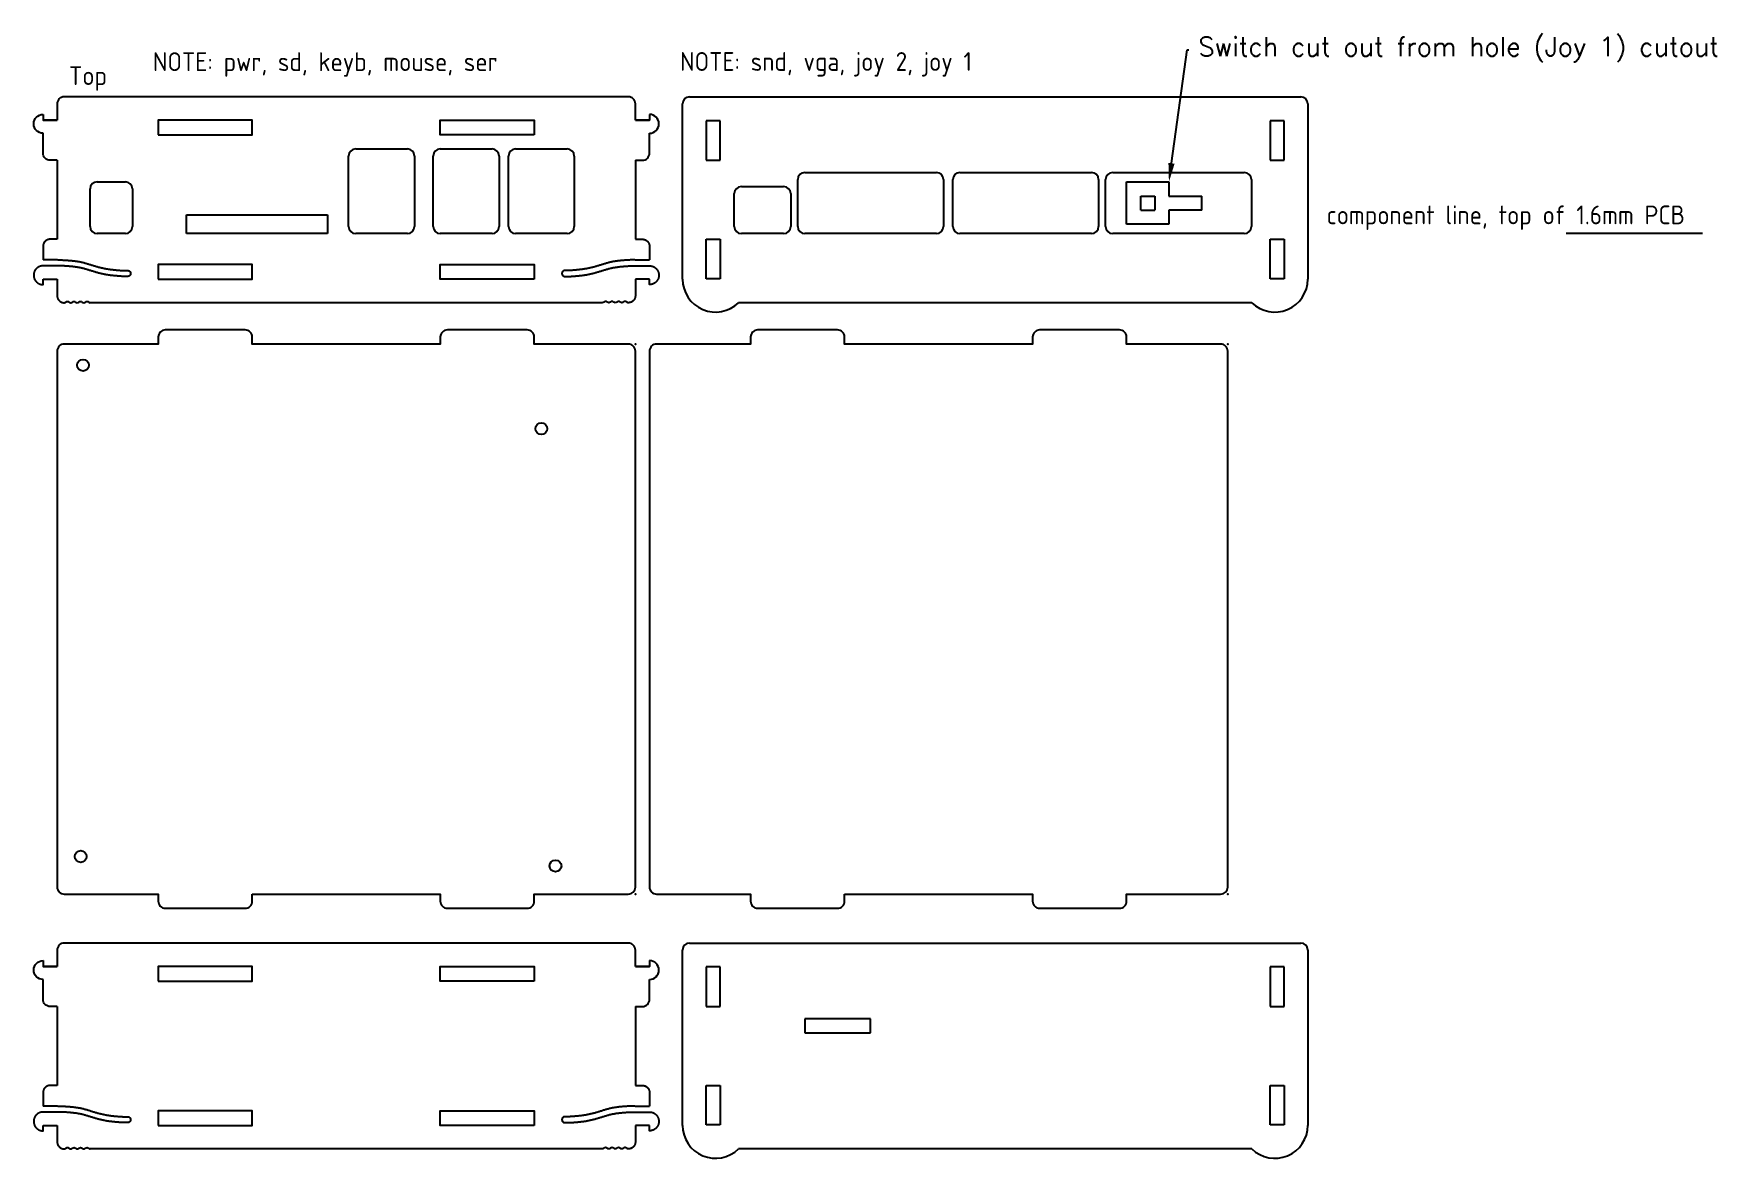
# Model space of a CAD drawing. Header units: millimetres. Extents: x -745 to -387, y 184 to 423.
import ezdxf
from ezdxf import colors
from ezdxf.entities.mleader import LeaderData, LeaderLine
from ezdxf.math import Vec2, Vec3

# ---------------------------------------------------------------- set-up
doc = ezdxf.new("R2010")
doc.units = ezdxf.units.MM
doc.layers.add('MAIN_CASE', color=7, linetype='Continuous')
doc.styles.add('ISO Proportional', font='isocp.shx')
doc.styles.get("Standard").update_dxf_attribs({"font": 'simplex.shx'})

msp = doc.modelspace()

# ---------------------------------------------------------------- linework, layer by layer
at = {"layer": 'MAIN_CASE'}
for p, q in [((-605.46, 409.6), (-475.46, 409.6)), ((-606.96, 370.8), (-606.96, 408.1)), ((-473.96, 408.1), (-473.96, 370.8)), ((-740.01, 404.6), (-743, 404.6)), ((-616.99, 404.6), (-614, 404.6)), ((-598.96, 404.5), (-601.96, 404.5)), ((-601.96, 404.5), (-601.96, 396.1)), ((-598.96, 396.1), (-598.96, 404.5)), ((-478.96, 404.5), (-481.96, 404.5)), ((-481.96, 404.5), (-481.96, 396.1)), ((-478.96, 396.1), (-478.96, 404.5)), ((-676.5, 398.5), (-665.5, 398.5)), ((-658.5, 398.5), (-647.5, 398.5)), ((-642.5, 398.5), (-631.5, 398.5)), ((-740, 396.1), (-740, 379.3)), ((-678, 382), (-678, 397)), ((-664, 397), (-664, 382)), ((-660, 382), (-660, 397)), ((-646, 397), (-646, 382)), ((-644, 382), (-644, 397)), ((-630, 397), (-630, 382)), ((-617, 396.1), (-617, 379.3)), ((-601.96, 396.1), (-598.96, 396.1)), ((-481.96, 396.1), (-478.96, 396.1)), ((-731.5, 391.5), (-725.5, 391.5)), ((-594.46, 390.5), (-585.46, 390.5)), ((-582.46, 382), (-582.46, 392)), ((-580.96, 393.5), (-552.96, 393.5)), ((-551.46, 392), (-551.46, 382)), ((-549.46, 382), (-549.46, 392)), ((-547.96, 393.5), (-519.96, 393.5)), ((-518.46, 392), (-518.46, 382)), ((-516.96, 382), (-516.96, 392)), ((-515.46, 393.5), (-487.46, 393.5)), ((-512.5, 391.49), (-503.5, 391.49)), ((-512.5, 382.49), (-512.5, 391.49)), ((-503.5, 391.49), (-503.5, 388.49)), ((-485.96, 392), (-485.96, 382)), ((-733, 382), (-733, 390)), ((-724, 390), (-724, 382)), ((-595.96, 382), (-595.96, 389)), ((-583.96, 389), (-583.96, 382)), ((-509.5, 385.49), (-509.5, 388.49)), ((-509.5, 388.49), (-506.5, 388.49)), ((-506.5, 388.49), (-506.5, 385.49)), ((-503.5, 388.49), (-496.5, 388.49)), ((-496.5, 385.49), (-496.5, 388.49)), ((-712.5, 384.5), (-682.5, 384.5)), ((-712.5, 380.5), (-712.5, 384.5)), ((-682.5, 384.5), (-682.5, 380.5)), ((-509.5, 385.49), (-506.5, 385.49)), ((-496.5, 385.49), (-503.5, 385.49)), ((-503.5, 385.49), (-503.5, 382.49)), ((-725.5, 380.5), (-731.5, 380.5)), ((-682.5, 380.5), (-712.5, 380.5)), ((-665.5, 380.5), (-676.5, 380.5)), ((-647.5, 380.5), (-658.5, 380.5)), ((-631.5, 380.5), (-642.5, 380.5)), ((-585.46, 380.5), (-594.46, 380.5)), ((-552.96, 380.5), (-580.96, 380.5)), ((-519.96, 380.5), (-547.96, 380.5)), ((-487.46, 380.5), (-515.46, 380.5)), ((-503.5, 382.49), (-512.5, 382.49)), ((-390.02, 380.5), (-419.03, 380.5)), ((-601.96, 370.9), (-601.96, 379.3)), ((-601.96, 379.3), (-598.96, 379.3)), ((-598.96, 379.3), (-598.96, 370.9)), ((-481.96, 370.9), (-481.96, 379.3)), ((-481.96, 379.3), (-478.96, 379.3)), ((-478.96, 379.3), (-478.96, 370.9)), ((-739.93, 374.9), (-743, 374.9)), ((-617.07, 374.9), (-614, 374.9)), ((-743, 370.8), (-740, 370.8)), ((-614, 370.8), (-617, 370.8)), ((-598.96, 370.9), (-601.96, 370.9)), ((-478.96, 370.9), (-481.96, 370.9)), ((-485.86, 365.8), (-595.06, 365.8)), ((-605.46, 229.6), (-475.46, 229.6)), ((-606.96, 190.8), (-606.96, 228.1)), ((-473.96, 228.1), (-473.96, 190.8)), ((-740.01, 224.6), (-743, 224.6)), ((-616.99, 224.6), (-614, 224.6)), ((-598.96, 224.5), (-601.96, 224.5)), ((-601.96, 224.5), (-601.96, 216.1)), ((-598.96, 216.1), (-598.96, 224.5)), ((-478.96, 224.5), (-481.96, 224.5)), ((-481.96, 224.5), (-481.96, 216.1)), ((-478.96, 216.1), (-478.96, 224.5)), ((-740, 216.1), (-740, 199.3)), ((-617, 216.1), (-617, 199.3)), ((-601.96, 216.1), (-598.96, 216.1)), ((-481.96, 216.1), (-478.96, 216.1)), ((-566.96, 213.5), (-580.96, 213.5)), ((-580.96, 213.5), (-580.96, 210.5)), ((-566.96, 210.5), (-566.96, 213.5)), ((-580.96, 210.5), (-566.96, 210.5)), ((-601.96, 190.9), (-601.96, 199.3)), ((-601.96, 199.3), (-598.96, 199.3)), ((-598.96, 199.3), (-598.96, 190.9)), ((-481.96, 190.9), (-481.96, 199.3)), ((-481.96, 199.3), (-478.96, 199.3)), ((-478.96, 199.3), (-478.96, 190.9)), ((-739.93, 194.9), (-743, 194.9)), ((-617.07, 194.9), (-614, 194.9)), ((-743, 190.8), (-740, 190.8)), ((-614, 190.8), (-617, 190.8)), ((-598.96, 190.9), (-601.96, 190.9)), ((-478.96, 190.9), (-481.96, 190.9)), ((-485.86, 185.8), (-595.06, 185.8))]:
    msp.add_line(p, q, dxfattribs=at)
for points in [[(-617, 404.6), (-617, 408.1, 0.414214), (-618.5, 409.6), (-678.5, 409.6), (-738.5, 409.6, 0.414214), (-740, 408.1), (-740, 404.6)], [(-743, 401.85, -1), (-743, 405.85)], [(-614, 401.85, 1), (-614, 405.85)], [(-740, 396.1), (-741.5, 396.1, -0.414214), (-743, 397.6), (-743, 401.85)], [(-617, 396.1), (-615.5, 396.1, 0.414214), (-614, 397.6), (-614, 401.85)], [(-617, 224.6), (-617, 228.1, 0.414214), (-618.5, 229.6), (-678.5, 229.6), (-738.5, 229.6, 0.414214), (-740, 228.1), (-740, 224.6)], [(-743, 221.85, -1), (-743, 225.85)], [(-614, 221.85, 1), (-614, 225.85)], [(-740, 216.1), (-741.5, 216.1, -0.414214), (-743, 217.6), (-743, 221.85)], [(-617, 216.1), (-615.5, 216.1, 0.414214), (-614, 217.6), (-614, 221.85)]]:
    msp.add_lwpolyline(points, format="xyb", dxfattribs=at)
for points in [[(-743, 405.85), (-743, 404.6), (-743, 404.6)], [(-614, 405.85), (-614, 404.6), (-614, 404.6)], [(-743, 404.6), (-740, 404.6)], [(-614, 404.6), (-617, 404.6)], [(-624.04, 365.8), (-678.5, 365.8), (-732.96, 365.8)], [(-743, 225.85), (-743, 224.6), (-743, 224.6)], [(-614, 225.85), (-614, 224.6), (-614, 224.6)], [(-743, 224.6), (-740, 224.6)], [(-614, 224.6), (-617, 224.6)], [(-624.04, 185.8), (-678.5, 185.8), (-732.96, 185.8)]]:
    msp.add_lwpolyline(points, dxfattribs=at)
for points in [[(-718.5, 401.5), (-698.5, 401.5), (-698.5, 404.6), (-718.5, 404.6)], [(-638.5, 401.5), (-658.5, 401.5), (-658.5, 404.6), (-638.5, 404.6)], [(-718.5, 370.8), (-698.5, 370.8), (-698.5, 373.9), (-718.5, 373.9)], [(-638.5, 370.8), (-658.5, 370.8), (-658.5, 373.9), (-638.5, 373.9)], [(-718.5, 221.5), (-698.5, 221.5), (-698.5, 224.6), (-718.5, 224.6)], [(-638.5, 221.5), (-658.5, 221.5), (-658.5, 224.6), (-638.5, 224.6)], [(-718.5, 190.8), (-698.5, 190.8), (-698.5, 193.9), (-718.5, 193.9)], [(-638.5, 190.8), (-658.5, 190.8), (-658.5, 193.9), (-638.5, 193.9)]]:
    msp.add_lwpolyline(points, close=True, dxfattribs=at)
for points in [[(-698.5, 240), (-658.5, 240), (-658.5, 238.5, 0.414214), (-657, 237), (-640, 237, 0.414214), (-638.5, 238.5), (-638.5, 240), (-618.5, 240, 0.414214), (-617, 241.5), (-617, 355.5, 0.414214), (-618.5, 357), (-638.5, 357), (-638.5, 358.5, 0.414214), (-640, 360), (-657, 360, 0.414214), (-658.5, 358.5), (-658.5, 357), (-698.5, 357), (-698.5, 358.5, 0.414214), (-700, 360), (-717, 360, 0.414214), (-718.5, 358.5), (-718.5, 357), (-738.5, 357, 0.414214), (-740, 355.5), (-740, 241.5, 0.414214), (-738.5, 240), (-718.5, 240), (-718.5, 238.5, 0.414214), (-717, 237), (-700, 237, 0.414214), (-698.5, 238.5)], [(-572.5, 240), (-532.5, 240), (-532.5, 238.5, 0.414214), (-531, 237), (-514, 237, 0.414214), (-512.5, 238.5), (-512.5, 240), (-492.5, 240, 0.414214), (-491, 241.5), (-491, 355.5, 0.414214), (-492.5, 357), (-512.5, 357), (-512.5, 358.5, 0.414214), (-514, 360), (-531, 360, 0.414214), (-532.5, 358.5), (-532.5, 357), (-572.5, 357), (-572.5, 358.5, 0.414214), (-574, 360), (-591, 360, 0.414214), (-592.5, 358.5), (-592.5, 357), (-612.5, 357, 0.414214), (-614, 355.5), (-614, 241.5, 0.414214), (-612.5, 240), (-592.5, 240), (-592.5, 238.5, 0.414214), (-591, 237), (-574, 237, 0.414214), (-572.5, 238.5)]]:
    msp.add_lwpolyline(points, format="xyb", close=True, dxfattribs=at)
for centre in [(-734.5, 352.5), (-637, 339), (-735, 248), (-634, 246)]:
    msp.add_circle(centre, 1.25, dxfattribs=at)
for centre, radius, start, end in [((-605.46, 408.1), 1.5, 90, 180), ((-475.46, 408.1), 1.5, 0, 90), ((-676.5, 397), 1.5, 90, 180), ((-665.5, 397), 1.5, 0, 90), ((-658.5, 397), 1.5, 90, 180), ((-647.5, 397), 1.5, 0, 90), ((-642.5, 397), 1.5, 90, 180), ((-631.5, 397), 1.5, 0, 90), ((-731.5, 390), 1.5, 90, 180), ((-725.5, 390), 1.5, 0, 90), ((-594.46, 389), 1.5, 90, 180), ((-585.46, 389), 1.5, 0, 90), ((-580.96, 392), 1.5, 90, 180), ((-552.96, 392), 1.5, 0, 90), ((-547.96, 392), 1.5, 90, 180), ((-519.96, 392), 1.5, 0, 90), ((-515.46, 392), 1.5, 90, 180), ((-487.46, 392), 1.5, 0, 90), ((-731.5, 382), 1.5, 180, 270), ((-725.5, 382), 1.5, 270, 0), ((-676.5, 382), 1.5, 180, 270), ((-665.5, 382), 1.5, 270, 0), ((-658.5, 382), 1.5, 180, 270), ((-647.5, 382), 1.5, 270, 0), ((-642.5, 382), 1.5, 180, 270), ((-631.5, 382), 1.5, 270, 0), ((-594.46, 382), 1.5, 180, 270), ((-585.46, 382), 1.5, 270, 0), ((-580.96, 382), 1.5, 180, 270), ((-552.96, 382), 1.5, 270, 0), ((-547.96, 382), 1.5, 180, 270), ((-519.96, 382), 1.5, 270, 0), ((-515.46, 382), 1.5, 180, 270), ((-487.46, 382), 1.5, 270, 0), ((-599.96, 370.8), 7, 180, 314.4153), ((-480.96, 370.8), 7, 225.5847, 0), ((-605.46, 228.1), 1.5, 90, 180), ((-475.46, 228.1), 1.5, 0, 90), ((-599.96, 190.8), 7, 180, 314.4153), ((-480.96, 190.8), 7, 225.5847, 0)]:
    msp.add_arc(centre, radius, start, end, dxfattribs=at)
for points, weights, knots in [([(-740, 379.3), (-740.53, 379.3), (-741.01, 379.3), (-741.5, 379.3), (-741.9, 379.3), (-742.28, 379.15), (-742.56, 378.86), (-742.85, 378.58), (-743, 378.2), (-743, 377.8), (-743, 376.83), (-743, 375.87), (-743, 374.9)], [1, 1, 1, 1, 0.949253021674, 0.949253021674, 1, 0.949253021674, 0.949253021674, 1, 1, 1, 1], [0.020027, 0.020027, 0.020027, 0.020027, 1, 1, 1, 1.785398, 1.785398, 1.785398, 2.570796, 2.570796, 2.570796, 3.569497, 3.569497, 3.569497, 3.569497]), ([(-617, 379.3), (-616.47, 379.3), (-615.99, 379.3), (-615.5, 379.3), (-615.1, 379.3), (-614.72, 379.15), (-614.44, 378.86), (-614.15, 378.58), (-614, 378.2), (-614, 377.8), (-614, 376.83), (-614, 375.87), (-614, 374.9)], [1, 1, 1, 1, 0.949253021674, 0.949253021674, 1, 0.949253021674, 0.949253021674, 1, 1, 1, 1], [0.020027, 0.020027, 0.020027, 0.020027, 1, 1, 1, 1.785398, 1.785398, 1.785398, 2.570796, 2.570796, 2.570796, 3.569497, 3.569497, 3.569497, 3.569497]), ([(-743, 373.65), (-744.17, 373.65), (-745, 372.82), (-745, 371.65), (-745, 370.48), (-744.17, 369.65), (-743, 369.65), (-743, 370.03), (-743, 370.42), (-743, 370.8)], [0.999815641836, 0.804737873477, 0.804799326198, 1, 0.804737854124, 0.804737854124, 1, 1, 1, 1], [19.377983, 19.377983, 19.377983, 19.377983, 20.948285, 20.948285, 20.948285, 22.519082, 22.519082, 22.519082, 23.519082, 23.519082, 23.519082, 23.519082]), ([(-740, 373.65), (-741, 373.65), (-742, 373.65), (-743, 373.65), (-743, 373.65), (-743, 373.65), (-743, 373.65)], [1, 1, 1, 1, 0.999938527926, 0.999877075205, 0.999815641836], [18.3860372, 18.3860372, 18.3860372, 18.3860372, 19.377489, 19.377489, 19.377489, 19.3779835, 19.3779835, 19.3779835, 19.3779835]), ([(-739.89, 374.9), (-739.99, 374.9), (-739.87, 374.9), (-739.86, 374.9), (-739.05, 374.91), (-737.34, 374.82), (-734.82, 374.53), (-732.37, 373.72), (-729.89, 373.02), (-727.42, 372.74), (-725.77, 372.62), (-725, 372.65), (-724.66, 372.66), (-724.39, 372.41), (-724.38, 372.05), (-724.36, 371.68), (-724.61, 371.41), (-724.97, 371.4), (-725.79, 371.36), (-727.48, 371.49), (-730.01, 371.76), (-732.49, 372.47), (-734.94, 373.28), (-737.46, 373.57), (-739.16, 373.66), (-739.97, 373.65), (-739.98, 373.65), (-739.99, 373.65), (-740, 373.65)], [1, 1, 1, 1, 1, 1, 1, 1, 1, 1, 1, 1, 0.804737854124, 0.804737854124, 1, 0.804737854124, 0.804737854124, 1, 1, 1, 1, 1, 1, 1, 1, 1, 1, 1, 1], [0, 0, 0, 0, 0.008548, 0.008548, 0.008548, 2.508671, 5.028195, 7.626973, 10.22255, 12.748291, 15.10271, 15.10271, 15.10271, 16.673506, 16.673506, 16.673506, 18.244303, 18.244303, 18.244303, 20.740456, 23.266197, 25.861774, 28.460552, 30.980077, 33.480199, 33.480199, 33.480199, 33.488747, 33.488747, 33.488747, 33.488747]), ([(-617.11, 374.9), (-617.01, 374.9), (-617.13, 374.9), (-617.14, 374.9), (-617.95, 374.91), (-619.66, 374.82), (-622.18, 374.53), (-624.63, 373.72), (-627.11, 373.02), (-629.58, 372.74), (-631.23, 372.62), (-632, 372.65), (-632.34, 372.66), (-632.61, 372.41), (-632.62, 372.05), (-632.64, 371.68), (-632.39, 371.41), (-632.03, 371.4), (-631.21, 371.36), (-629.52, 371.49), (-626.99, 371.76), (-624.51, 372.47), (-622.06, 373.28), (-619.54, 373.57), (-617.84, 373.66), (-617.03, 373.65), (-617.02, 373.65), (-617.01, 373.65), (-617, 373.65)], [1, 1, 1, 1, 1, 1, 1, 1, 1, 1, 1, 1, 0.804737854124, 0.804737854124, 1, 0.804737854124, 0.804737854124, 1, 1, 1, 1, 1, 1, 1, 1, 1, 1, 1, 1], [0, 0, 0, 0, 0.008548, 0.008548, 0.008548, 2.508671, 5.028195, 7.626973, 10.22255, 12.748291, 15.10271, 15.10271, 15.10271, 16.673506, 16.673506, 16.673506, 18.244303, 18.244303, 18.244303, 20.740456, 23.266197, 25.861774, 28.460552, 30.980077, 33.480199, 33.480199, 33.480199, 33.488747, 33.488747, 33.488747, 33.488747]), ([(-617, 373.65), (-616, 373.65), (-615, 373.65), (-614, 373.65), (-614, 373.65), (-614, 373.65), (-614, 373.65)], [1, 1, 1, 1, 0.999938527926, 0.999877075205, 0.999815641836], [18.3860372, 18.3860372, 18.3860372, 18.3860372, 19.377489, 19.377489, 19.377489, 19.3779835, 19.3779835, 19.3779835, 19.3779835]), ([(-614, 373.65), (-612.83, 373.65), (-612, 372.82), (-612, 371.65), (-612, 370.48), (-612.83, 369.65), (-614, 369.65), (-614, 370.03), (-614, 370.42), (-614, 370.8)], [0.999815641836, 0.804737873477, 0.804799326198, 1, 0.804737854124, 0.804737854124, 1, 1, 1, 1], [19.377983, 19.377983, 19.377983, 19.377983, 20.948285, 20.948285, 20.948285, 22.519082, 22.519082, 22.519082, 23.519082, 23.519082, 23.519082, 23.519082]), ([(-740, 370.8), (-740, 369.63), (-740, 368.47), (-740, 367.3), (-740, 366.9), (-739.85, 366.52), (-739.56, 366.24), (-739.28, 365.95), (-738.9, 365.8), (-738.5, 365.8), (-738.27, 365.8), (-737.81, 366.38), (-737.34, 365.8), (-737.12, 365.8)], [1, 1, 1, 1, 0.949253021674, 0.949253021674, 1, 0.949253021674, 0.949253021674, 1, 1, 1, 1, 1], [24.519272, 24.519272, 24.519272, 24.519272, 25.519082, 25.519082, 25.519082, 26.30448, 26.30448, 26.30448, 27.089878, 27.089878, 27.089878, 27.843603, 28.589415, 28.589415, 28.589415, 28.589415]), ([(-617, 370.8), (-617, 369.63), (-617, 368.47), (-617, 367.3), (-617, 366.9), (-617.15, 366.52), (-617.44, 366.24), (-617.72, 365.95), (-618.1, 365.8), (-618.5, 365.8), (-618.73, 365.8), (-619.19, 366.38), (-619.66, 365.8), (-619.88, 365.8)], [1, 1, 1, 1, 0.949253021674, 0.949253021674, 1, 0.949253021674, 0.949253021674, 1, 1, 1, 1, 1], [24.519272, 24.519272, 24.519272, 24.519272, 25.519082, 25.519082, 25.519082, 26.30448, 26.30448, 26.30448, 27.089878, 27.089878, 27.089878, 27.843603, 28.589415, 28.589415, 28.589415, 28.589415]), ([(-740, 199.3), (-740.53, 199.3), (-741.01, 199.3), (-741.5, 199.3), (-741.9, 199.3), (-742.28, 199.15), (-742.56, 198.86), (-742.85, 198.58), (-743, 198.2), (-743, 197.8), (-743, 196.83), (-743, 195.87), (-743, 194.9)], [1, 1, 1, 1, 0.949253021674, 0.949253021674, 1, 0.949253021674, 0.949253021674, 1, 1, 1, 1], [0.020027, 0.020027, 0.020027, 0.020027, 1, 1, 1, 1.785398, 1.785398, 1.785398, 2.570796, 2.570796, 2.570796, 3.569497, 3.569497, 3.569497, 3.569497]), ([(-617, 199.3), (-616.47, 199.3), (-615.99, 199.3), (-615.5, 199.3), (-615.1, 199.3), (-614.72, 199.15), (-614.44, 198.86), (-614.15, 198.58), (-614, 198.2), (-614, 197.8), (-614, 196.83), (-614, 195.87), (-614, 194.9)], [1, 1, 1, 1, 0.949253021674, 0.949253021674, 1, 0.949253021674, 0.949253021674, 1, 1, 1, 1], [0.020027, 0.020027, 0.020027, 0.020027, 1, 1, 1, 1.785398, 1.785398, 1.785398, 2.570796, 2.570796, 2.570796, 3.569497, 3.569497, 3.569497, 3.569497]), ([(-743, 193.65), (-744.17, 193.65), (-745, 192.82), (-745, 191.65), (-745, 190.48), (-744.17, 189.65), (-743, 189.65), (-743, 190.03), (-743, 190.42), (-743, 190.8)], [0.999815641836, 0.804737873477, 0.804799326198, 1, 0.804737854124, 0.804737854124, 1, 1, 1, 1], [19.377983, 19.377983, 19.377983, 19.377983, 20.948285, 20.948285, 20.948285, 22.519082, 22.519082, 22.519082, 23.519082, 23.519082, 23.519082, 23.519082]), ([(-740, 193.65), (-741, 193.65), (-742, 193.65), (-743, 193.65), (-743, 193.65), (-743, 193.65), (-743, 193.65)], [1, 1, 1, 1, 0.999938527926, 0.999877075205, 0.999815641836], [18.3860372, 18.3860372, 18.3860372, 18.3860372, 19.377489, 19.377489, 19.377489, 19.3779835, 19.3779835, 19.3779835, 19.3779835]), ([(-739.89, 194.9), (-739.99, 194.9), (-739.87, 194.9), (-739.86, 194.9), (-739.05, 194.91), (-737.34, 194.82), (-734.82, 194.53), (-732.37, 193.72), (-729.89, 193.02), (-727.42, 192.74), (-725.77, 192.62), (-725, 192.65), (-724.66, 192.66), (-724.39, 192.41), (-724.38, 192.05), (-724.36, 191.68), (-724.61, 191.41), (-724.97, 191.4), (-725.79, 191.36), (-727.48, 191.49), (-730.01, 191.76), (-732.49, 192.47), (-734.94, 193.28), (-737.46, 193.57), (-739.16, 193.66), (-739.97, 193.65), (-739.98, 193.65), (-739.99, 193.65), (-740, 193.65)], [1, 1, 1, 1, 1, 1, 1, 1, 1, 1, 1, 1, 0.804737854124, 0.804737854124, 1, 0.804737854124, 0.804737854124, 1, 1, 1, 1, 1, 1, 1, 1, 1, 1, 1, 1], [0, 0, 0, 0, 0.008548, 0.008548, 0.008548, 2.508671, 5.028195, 7.626973, 10.22255, 12.748291, 15.10271, 15.10271, 15.10271, 16.673506, 16.673506, 16.673506, 18.244303, 18.244303, 18.244303, 20.740456, 23.266197, 25.861774, 28.460552, 30.980077, 33.480199, 33.480199, 33.480199, 33.488747, 33.488747, 33.488747, 33.488747]), ([(-617.11, 194.9), (-617.01, 194.9), (-617.13, 194.9), (-617.14, 194.9), (-617.95, 194.91), (-619.66, 194.82), (-622.18, 194.53), (-624.63, 193.72), (-627.11, 193.02), (-629.58, 192.74), (-631.23, 192.62), (-632, 192.65), (-632.34, 192.66), (-632.61, 192.41), (-632.62, 192.05), (-632.64, 191.68), (-632.39, 191.41), (-632.03, 191.4), (-631.21, 191.36), (-629.52, 191.49), (-626.99, 191.76), (-624.51, 192.47), (-622.06, 193.28), (-619.54, 193.57), (-617.84, 193.66), (-617.03, 193.65), (-617.02, 193.65), (-617.01, 193.65), (-617, 193.65)], [1, 1, 1, 1, 1, 1, 1, 1, 1, 1, 1, 1, 0.804737854124, 0.804737854124, 1, 0.804737854124, 0.804737854124, 1, 1, 1, 1, 1, 1, 1, 1, 1, 1, 1, 1], [0, 0, 0, 0, 0.008548, 0.008548, 0.008548, 2.508671, 5.028195, 7.626973, 10.22255, 12.748291, 15.10271, 15.10271, 15.10271, 16.673506, 16.673506, 16.673506, 18.244303, 18.244303, 18.244303, 20.740456, 23.266197, 25.861774, 28.460552, 30.980077, 33.480199, 33.480199, 33.480199, 33.488747, 33.488747, 33.488747, 33.488747]), ([(-617, 193.65), (-616, 193.65), (-615, 193.65), (-614, 193.65), (-614, 193.65), (-614, 193.65), (-614, 193.65)], [1, 1, 1, 1, 0.999938527926, 0.999877075205, 0.999815641836], [18.3860372, 18.3860372, 18.3860372, 18.3860372, 19.377489, 19.377489, 19.377489, 19.3779835, 19.3779835, 19.3779835, 19.3779835]), ([(-614, 193.65), (-612.83, 193.65), (-612, 192.82), (-612, 191.65), (-612, 190.48), (-612.83, 189.65), (-614, 189.65), (-614, 190.03), (-614, 190.42), (-614, 190.8)], [0.999815641836, 0.804737873477, 0.804799326198, 1, 0.804737854124, 0.804737854124, 1, 1, 1, 1], [19.377983, 19.377983, 19.377983, 19.377983, 20.948285, 20.948285, 20.948285, 22.519082, 22.519082, 22.519082, 23.519082, 23.519082, 23.519082, 23.519082]), ([(-740, 190.8), (-740, 189.63), (-740, 188.47), (-740, 187.3), (-740, 186.9), (-739.85, 186.52), (-739.56, 186.24), (-739.28, 185.95), (-738.9, 185.8), (-738.5, 185.8), (-738.27, 185.8), (-737.81, 186.38), (-737.34, 185.8), (-737.12, 185.8)], [1, 1, 1, 1, 0.949253021674, 0.949253021674, 1, 0.949253021674, 0.949253021674, 1, 1, 1, 1, 1], [24.519272, 24.519272, 24.519272, 24.519272, 25.519082, 25.519082, 25.519082, 26.30448, 26.30448, 26.30448, 27.089878, 27.089878, 27.089878, 27.843603, 28.589415, 28.589415, 28.589415, 28.589415]), ([(-617, 190.8), (-617, 189.63), (-617, 188.47), (-617, 187.3), (-617, 186.9), (-617.15, 186.52), (-617.44, 186.24), (-617.72, 185.95), (-618.1, 185.8), (-618.5, 185.8), (-618.73, 185.8), (-619.19, 186.38), (-619.66, 185.8), (-619.88, 185.8)], [1, 1, 1, 1, 0.949253021674, 0.949253021674, 1, 0.949253021674, 0.949253021674, 1, 1, 1, 1, 1], [24.519272, 24.519272, 24.519272, 24.519272, 25.519082, 25.519082, 25.519082, 26.30448, 26.30448, 26.30448, 27.089878, 27.089878, 27.089878, 27.843603, 28.589415, 28.589415, 28.589415, 28.589415])]:
    msp.add_rational_spline(points, weights, degree=3, knots=knots, dxfattribs=at)
for points, knots in [([(-737.12, 365.8), (-736.89, 365.8), (-736.42, 366.38), (-735.95, 365.8), (-735.73, 365.8)], [3.074171, 3.074171, 3.074171, 3.074171, 3.827896, 4.573708, 4.573708, 4.573708, 4.573708]), ([(-735.73, 365.8), (-735.5, 365.8), (-735.04, 366.38), (-734.57, 365.8), (-734.35, 365.8), (-734.12, 365.8), (-733.66, 366.38), (-733.18, 365.8), (-732.96, 365.8)], [0, 0, 0, 0, 0.753725, 1.499537, 1.499537, 1.499537, 2.253262, 2.998725, 2.998725, 2.998725, 2.998725]), ([(-621.27, 365.8), (-621.5, 365.8), (-621.96, 366.38), (-622.43, 365.8), (-622.65, 365.8), (-622.88, 365.8), (-623.34, 366.38), (-623.82, 365.8), (-624.04, 365.8)], [0, 0, 0, 0, 0.753725, 1.499537, 1.499537, 1.499537, 2.253262, 2.998725, 2.998725, 2.998725, 2.998725]), ([(-619.88, 365.8), (-620.11, 365.8), (-620.58, 366.38), (-621.05, 365.8), (-621.27, 365.8)], [3.074171, 3.074171, 3.074171, 3.074171, 3.827896, 4.573708, 4.573708, 4.573708, 4.573708]), ([(-737.12, 185.8), (-736.89, 185.8), (-736.42, 186.38), (-735.95, 185.8), (-735.73, 185.8)], [3.074171, 3.074171, 3.074171, 3.074171, 3.827896, 4.573708, 4.573708, 4.573708, 4.573708]), ([(-735.73, 185.8), (-735.5, 185.8), (-735.04, 186.38), (-734.57, 185.8), (-734.35, 185.8), (-734.12, 185.8), (-733.66, 186.38), (-733.18, 185.8), (-732.96, 185.8)], [0, 0, 0, 0, 0.753725, 1.499537, 1.499537, 1.499537, 2.253262, 2.998725, 2.998725, 2.998725, 2.998725]), ([(-621.27, 185.8), (-621.5, 185.8), (-621.96, 186.38), (-622.43, 185.8), (-622.65, 185.8), (-622.88, 185.8), (-623.34, 186.38), (-623.82, 185.8), (-624.04, 185.8)], [0, 0, 0, 0, 0.753725, 1.499537, 1.499537, 1.499537, 2.253262, 2.998725, 2.998725, 2.998725, 2.998725]), ([(-619.88, 185.8), (-620.11, 185.8), (-620.58, 186.38), (-621.05, 185.8), (-621.27, 185.8)], [3.074171, 3.074171, 3.074171, 3.074171, 3.827896, 4.573708, 4.573708, 4.573708, 4.573708])]:
    msp.add_open_spline(points, degree=3, knots=knots, dxfattribs=at)
for p in [(-617, 357), (-617, 357), (-617, 357), (-491, 357), (-491, 357), (-491, 357), (-617, 240), (-617, 240), (-617, 240), (-491, 240), (-491, 240), (-491, 240)]:
    msp.add_point(p, dxfattribs=at)

# ---------------------------------------------------------------- texts
at = {"layer": 'MAIN_CASE', "style": 'ISO Proportional'}
for s, p in [('NOTE: pwr, sd, keyb, mouse, ser', (-719.64, 415.07)), ('NOTE: snd, vga, joy 2, joy 1', (-607.5, 415.11)), ('Top', (-737.49, 412.1)), ('component line, top of 1.6mm PCB', (-469.95, 382.48))]:
    msp.add_text(s, height=4, dxfattribs=at).set_placement(p)

# ---------------------------------------------------------------- leaders
at = {"layer": 'MAIN_CASE'}
ml = msp.add_multileader_mtext('Standard', dxfattribs=at)
ml.set_content('Switch cut out from hole (Joy 1) cutout', color=256)
ml.set_leader_properties()
ml.build(insert=Vec2(0, 0))
ml.multileader.update_dxf_attribs({"text_right_attachment_type": 6, "dogleg_length": 0.36})
ctx = ml.context
ctx.base_point, ctx.plane_origin = Vec3(-499.24, 419.6), Vec3(-503.5, 391.49)
ctx.right_attachment = 6
notes = []
notes.append((ctx, [(0, (1, 1, 0), (-499.6, 419.6), (1, 0), 0.36, [(0, [(-503.5, 391.49)], 0, [])])]))
ctx.mtext.insert, ctx.mtext.flow_direction = Vec3(-497.24, 422.27), 5
for ctx, leaders in notes:
    for number, flags, end, landing, length, lines in leaders:
        leader = LeaderData()
        leader.index, (leader.has_last_leader_line, leader.has_dogleg_vector, leader.attachment_direction) = number, flags
        leader.last_leader_point, leader.dogleg_vector, leader.dogleg_length = Vec3(end), Vec3(landing), length
        for number, points, colour, breaks in lines:
            line = LeaderLine()
            line.index, line.vertices, line.color, line.breaks = number, Vec3.list(points), colors.encode_raw_color(colour), breaks
            leader.lines.append(line)
        ctx.leaders.append(leader)

doc.saveas('drawing.dxf')
